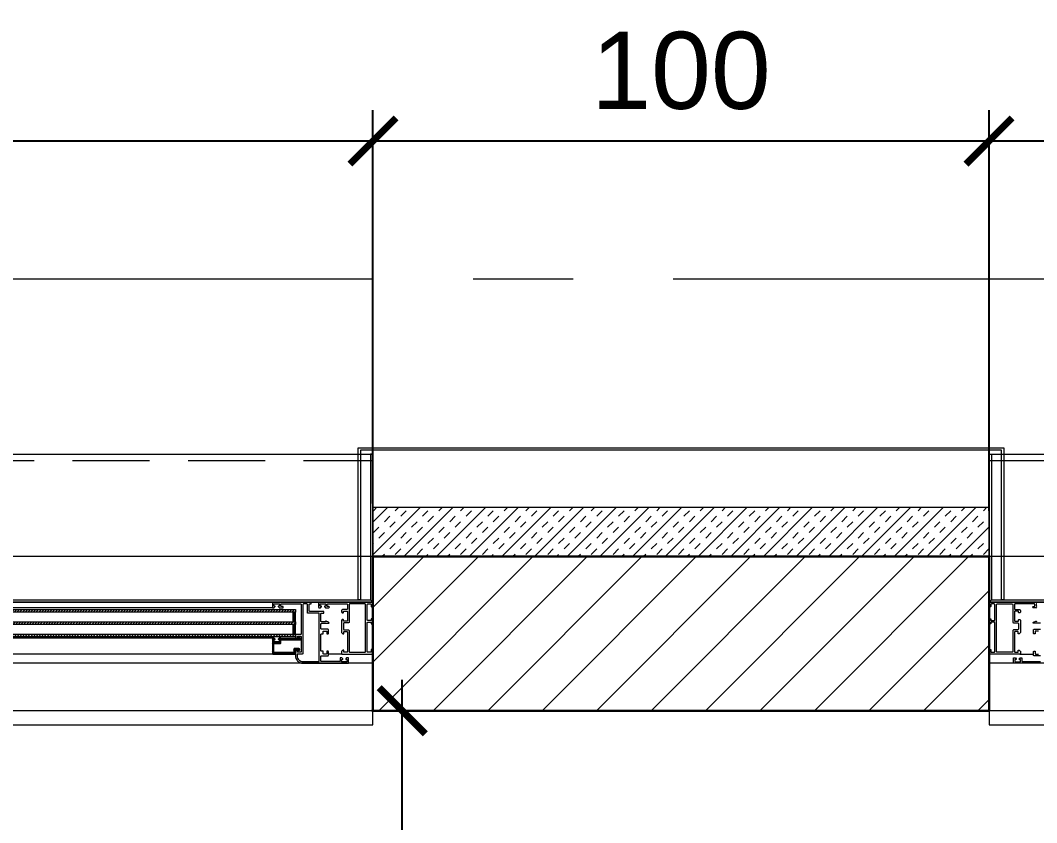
# Model space of a CAD drawing. Header units: centimetres. Extents: x 99002 to 104403, y -55119 to -48358.
# Drawn here: x 102702.1 to 102867.1, y -52100.5 to -51970.3 of the extents above; entities that cross this region are included whole.
import ezdxf

# ---------------------------------------------------------------- set-up
doc = ezdxf.new("R2010")
doc.units = ezdxf.units.CM
doc.header["$LTSCALE"] = 50
doc.header["$MEASUREMENT"] = 0
doc.linetypes.add('AXES', pattern=[2, 1.25, -0.25, 0.25, -0.25])
doc.linetypes.add('CACHE', pattern=[0.375, 0.25, -0.125])
doc.layers.get('0').update_dxf_attribs({"color": 8})
for name, color, linetype in [('AXES', 10, 'AXES'), ('BORD', 5, 'Continuous'), ('COTE 50ème', 1, 'Continuous')]:
    doc.layers.add(name, color=color, linetype=linetype)
for name, color, linetype, lineweight in [('BETON CACHE', 4, 'CACHE', 5), ('CONSOLE ISOL.', 214, 'Continuous', 15), ('ISOLATION', 252, 'Continuous', 0), ('MACONNERIE COUPE', 7, 'Continuous', 30), ('MACONNERIE HACHURE', 253, 'Continuous', 13), ('WD_Corner', 154, 'Continuous', 5), ('WINDOWS', 21, 'Continuous', 5)]:
    doc.layers.add(name, color=color, linetype=linetype, lineweight=lineweight)
doc.styles.add('RS_TXT_50', font='arial.ttf', dxfattribs={"height": 12.5})
doc.dimstyles.new('RS_50CM_LINEAIRE', dxfattribs={"dimscale": 5, "dimtxt": 12.5, "dimasz": 1.5, "dimexe": 1, "dimexo": 2.5, "dimgap": 1, "dimtad": 1, "dimdec": 1, "dimrnd": 0.5, "dimdsep": 46, "dimtxsty": 'RS_TXT_50', "dimblk1": 'ARCHTICK', "dimblk2": 'ARCHTICK', "dimsah": 1, "dimcen": 2.5, "dimdle": 1, "dimclrt": 4, "dimadec": 0, "dimazin": 2, "dimtfac": 1, "dimtdec": 1, "dimtix": 1, "dimtmove": 2, "dimatfit": 3, "dimfxl": 1, "dimtolj": 1, "dimtzin": 0, "dimarcsym": 0})

# ---------------------------------------------------------------- blocks, each defined once
blk = doc.blocks.new('A$Cb79da119')
at = {"layer": 'AXES', "lineweight": 5, "ltscale": 1.3}
for p, q in [((3195, -1150), (-1985, -1150)), ((3195, -1220), (-1985, -1220))]:
    blk.add_line(p, q, dxfattribs=at)
blk = doc.blocks.new('DRITARE POS 2')
at = {"layer": 'WINDOWS'}
h = blk.add_hatch(dxfattribs=at)
h.set_pattern_fill('ANSI31', color=140, scale=2.5, angle=450)
h.set_pattern_definition([(135, (-46708.9128, -43852.52553), (-0.2209708691, -0.2209708691), [])])
h.paths.add_polyline_path([(-8.71, -80.01), (-8.71, -12.58), (-8.31, -12.58), (-8.31, -80.01)])
h.paths.add_polyline_path([(-6.71, -80.01), (-6.71, -12.58), (-6.31, -12.58), (-6.31, -80.01)])
h.paths.add_polyline_path([(-4.71, -80.02), (-4.71, -12.58), (-4.31, -12.58), (-4.31, -80.02)])
at = {"layer": 'WINDOWS', "transparency": 33554559}
h = blk.add_hatch(dxfattribs=at)
h.set_pattern_fill('ANSI31', color=140, angle=450)
h.set_pattern_definition([(135, (-46708.90849, -43835.52553), (-0.08838834765, -0.08838834765), [])])
h.paths.add_polyline_path([(-6.71, -12.58), (-8.31, -12.58), (-8.31, -12.98), (-6.71, -12.98)])
h.paths.add_polyline_path([(-4.71, -12.58), (-6.31, -12.58), (-6.31, -12.98), (-4.71, -12.98)])
h.paths.add_polyline_path([(-6.71, -79.61), (-8.31, -79.61), (-8.31, -80.01), (-6.71, -80.01)])
h.paths.add_polyline_path([(-4.71, -79.61), (-6.31, -79.61), (-6.31, -80.01), (-4.71, -80.01)])
h = blk.add_hatch(dxfattribs=at)
h.set_pattern_fill('ANSI31', color=256, angle=450)
h.set_pattern_definition([(135, (-46708.71279, -43842.46996), (-0.08838834765, -0.08838834765), [])])
h.paths.add_polyline_path([(-1.74, -12.58), (-1.74, -12.64), (-2.09, -12.64, -0.414214), (-2.15, -12.58), (-2.15, -12.21, -0.247394), (-2.13, -12.16, 1.657435), (-2.37, -12.03), (-2.37, -12.77, 0.414214), (-2.28, -12.86), (-1.81, -12.86, -0.414214), (-1.72, -12.95), (-1.72, -16, -0.414214), (-1.81, -16.09), (-3.16, -16.09, -0.414214), (-3.22, -16.03), (-3.22, -15.03, 0.414214), (-3.31, -14.93), (-3.76, -14.93, -0.414214), (-3.82, -14.88), (-3.82, -11.74, 0.737396), (-3.99, -11.69), (-4.23, -12.04, 0.603122), (-4.15, -12.19), (-4.08, -12.19, -0.414214), (-4.02, -12.25), (-4.02, -14.93), (-4.06, -14.93, 0.414214), (-4.12, -14.99), (-4.12, -15.19, 0.250765), (-4.09, -15.24), (-3.92, -15.37, 0.599022), (-3.84, -15.33), (-3.84, -15.25, -0.414214), (-3.78, -15.19), (-3.52, -15.19, -0.414214), (-3.46, -15.25), (-3.46, -16, -0.414214), (-3.52, -16.05), (-3.78, -16.05, -0.414214), (-3.84, -16), (-3.84, -15.92, 0.599022), (-3.92, -15.88), (-4.09, -16.01, 0.250765), (-4.12, -16.05), (-4.12, -16.26, 0.414214), (-4.06, -16.31), (-1.55, -16.31, 0.414214), (-1.5, -16.26), (-1.5, -12.64), (-1.5, -12.58)])
at = {"layer": 'WINDOWS', "color": 165, "linetype": 'CACHE'}
blk.add_line((-32.9, -180), (-32.9, 0), dxfattribs=at)
at = {"layer": 'WINDOWS'}
for p, q in [((-1.5, -4.97), (-1.5, -7.22)), ((-9.9, -8.75), (-9.9, -10.08)), ((-0.01, -11.48), (0, -81.19)), ((-9.89, -16.28), (-9.89, -76.34)), ((-9, -16.26), (-9, -76.34)), ((-4.11, -76.33), (-4.12, -16.26)), ((-1.5, -16.26), (-1.49, -76.33)), ((-1.5, -175.01), (-1.5, -172.75))]:
    blk.add_line(p, q, dxfattribs=at)
at = {"layer": 'WINDOWS', "color": 165}
for points in [[(-9.9, 0), (-9.9, -180), (-33.9, -180), (-33.9, 0)], [(-9.9, 0), (-33.9, 0), (-33.9, -0.4), (-10.3, -0.4)], [(-10.3, -179.6), (-10.3, -0.4), (-9.9, 0), (-9.9, -180)], [(0, 0), (0, -180), (10, -180), (10, 0)], [(-9.9, -180), (-33.9, -180), (-33.9, -179.6), (-10.3, -179.6)]]:
    blk.add_lwpolyline(points, close=True, dxfattribs=at)
at = {"layer": 'WINDOWS'}
for points in [[(-7.08, -5), (-7.02, -5.06, 0.198912), (-6.98, -5.08), (-4.97, -5.08, 0.198912), (-4.93, -5.06), (-4.78, -4.91, 0.198912), (-4.76, -4.87), (-4.76, -4.8, 0.414214), (-4.82, -4.74), (-5.01, -4.74, -0.340481), (-5.14, -4.65), (-5.14, -4.24, -0.414214), (-5.04, -4.14), (-1.87, -4.14, -0.414214), (-1.78, -4.24), (-1.78, -4.65, -0.414214), (-1.87, -4.74), (-2.09, -4.74, 0.414214), (-2.15, -4.8), (-2.15, -4.87, 0.198912), (-2.13, -4.91), (-1.98, -5.06, 0.198912), (-1.94, -5.08), (-1.55, -5.08, 0.414214), (-1.5, -5.02), (-1.5, -0.06, 0.414214), (-1.55, 0), (-2.13, 0, 0.322823), (-2.19, -0.04), (-2.24, -0.21, 0.511918), (-2.19, -0.28), (-1.87, -0.28, -0.414214), (-1.78, -0.37), (-1.78, -0.84, -0.414214), (-1.87, -0.93), (-6.57, -0.93, -0.414214), (-6.67, -0.84), (-6.67, -0.37, -0.414214), (-6.57, -0.28), (-6.44, -0.28, 0.511918), (-6.39, -0.21), (-6.45, -0.04, 0.322823), (-6.5, 0), (-7.12, 0, 0.322823), (-7.17, -0.04), (-7.23, -0.21, 0.511918), (-7.17, -0.28), (-7.04, -0.28, -0.414214), (-6.95, -0.37), (-6.95, -0.84, -0.414214), (-7.04, -0.93), (-9.52, -0.93, -0.414214), (-9.62, -0.84), (-9.62, -0.37, -0.414214), (-9.52, -0.28), (-9.21, -0.28, 0.511918), (-9.15, -0.21), (-9.21, -0.04, 0.322823), (-9.26, 0), (-9.84, 0, 0.414214), (-9.9, -0.06), (-9.9, -8.75, 0.414214), (-9.84, -8.81), (-9.06, -8.81, 0.414214), (-9, -8.75), (-9, -8.51, 0.250765), (-9.03, -8.47), (-9.19, -8.35, 0.599022), (-9.28, -8.4), (-9.28, -8.51, -0.414214), (-9.34, -8.57), (-9.6, -8.57, -0.414214), (-9.65, -8.51), (-9.65, -7.73, -0.414214), (-9.6, -7.67), (-9.34, -7.67, -0.414214), (-9.28, -7.73), (-9.28, -7.8, 0.599022), (-9.19, -7.85), (-9.03, -7.74, 0.250765), (-9, -7.69), (-9, -7.16, 1), (-9.21, -7.16), (-9.21, -7.37, -0.414214), (-9.26, -7.43), (-9.56, -7.43, -0.414214), (-9.62, -7.37), (-9.62, -4.2, -0.414214), (-9.56, -4.14), (-8.83, -4.14, -0.414214), (-8.74, -4.24), (-8.74, -4.89, 0.414214), (-8.55, -5.08), (-8.3, -5.08, 0.198912), (-8.26, -5.06), (-8.2, -5, 0.198912), (-8.18, -4.96), (-8.18, -4.85, 0.414214), (-8.24, -4.8), (-8.4, -4.8, -0.414214), (-8.46, -4.74), (-8.46, -4.24, -0.414214), (-8.37, -4.14), (-6.91, -4.14, -0.414214), (-6.82, -4.24), (-6.82, -4.74, -0.414214), (-6.87, -4.8), (-7.04, -4.8, 0.414214), (-7.1, -4.85), (-7.1, -4.96, 0.198912)], [(0, -4.01, 0.414214), (-0.06, -3.96), (-0.84, -3.96, 0.414214), (-0.9, -4.01), (-0.9, -4.22, 0.250765), (-0.88, -4.27), (-0.71, -4.4, 0.599022), (-0.62, -4.35), (-0.62, -4.26, -0.414214), (-0.56, -4.2), (-0.3, -4.2, -0.414214), (-0.25, -4.26), (-0.25, -5.04, -0.414214), (-0.3, -5.1), (-0.56, -5.1, -0.414214), (-0.62, -5.04), (-0.62, -4.95, 0.599022), (-0.71, -4.9), (-0.88, -5.03, 0.250765), (-0.9, -5.08), (-0.9, -5.28, 0.414214), (-0.84, -5.34), (-0.34, -5.34, -0.414214), (-0.28, -5.39), (-0.28, -8.34, -0.414214), (-0.38, -8.44), (-1.12, -8.44, -0.414214), (-1.22, -8.34), (-1.22, -7.32, 0.414214), (-1.31, -7.22), (-1.87, -7.22, 0.414214), (-1.96, -7.32), (-1.96, -7.45, 0.414214), (-1.91, -7.5), (-1.55, -7.5, -0.414214), (-1.5, -7.56), (-1.5, -8.01, -0.414214), (-1.55, -8.06), (-1.91, -8.06, 0.414214), (-1.96, -8.12), (-1.96, -8.38, -0.414214), (-2.02, -8.44), (-4.71, -8.44, -0.414214), (-4.76, -8.38), (-4.76, -8.12, 0.414214), (-4.82, -8.06), (-5.17, -8.06, -0.414214), (-5.23, -8.01), (-5.23, -7.56, -0.414214), (-5.17, -7.5), (-4.82, -7.5, 0.414214), (-4.76, -7.45), (-4.76, -7.32, 0.414214), (-4.86, -7.22), (-5.42, -7.22, 0.414214), (-5.51, -7.32), (-5.51, -8.34, -0.414214), (-5.6, -8.44), (-6.39, -8.44, -0.414214), (-6.48, -8.34), (-6.48, -7.22, 0.809546), (-6.66, -7.19), (-6.85, -7.61, 0.543142), (-6.8, -7.69, -0.414214), (-6.74, -7.75), (-6.74, -8.34, -0.414214), (-6.84, -8.44), (-8.07, -8.44, -0.414214), (-8.12, -8.38), (-8.12, -8.03, 0.414214), (-8.18, -7.97), (-8.35, -7.97, 0.414214), (-8.4, -8.03), (-8.4, -10.25, -0.414214), (-8.5, -10.34), (-9.56, -10.34, -0.414214), (-9.62, -10.29), (-9.62, -10.08, 0.414214), (-9.67, -10.02), (-9.84, -10.02, 0.414214), (-9.9, -10.08), (-9.9, -16.26, 0.414214), (-9.84, -16.31), (-9.06, -16.31, 0.414214), (-9, -16.26), (-9, -16.05, 0.250765), (-9.03, -16.01), (-9.19, -15.88, 0.599022), (-9.28, -15.92), (-9.28, -16.02, -0.414214), (-9.34, -16.07), (-9.6, -16.07, -0.414214), (-9.65, -16.02), (-9.65, -15.23, -0.414214), (-9.6, -15.18), (-9.34, -15.18, -0.414214), (-9.28, -15.23), (-9.28, -15.33, 0.599022), (-9.19, -15.37), (-9.03, -15.24, 0.250765), (-9, -15.19), (-9, -14.62, 0.414214), (-9.06, -14.56), (-9.15, -14.56, 0.414214), (-9.21, -14.62), (-9.21, -14.88, -0.414214), (-9.26, -14.93), (-9.56, -14.93, -0.414214), (-9.62, -14.88), (-9.62, -11.7, -0.414214), (-9.56, -11.65), (-4.73, -11.65, -0.414214), (-4.68, -11.7), (-4.68, -12.53, 0.414214), (-4.62, -12.58), (-4.23, -12.58, 0.198912), (-4.19, -12.56), (-4.04, -12.41, 0.198912), (-4.02, -12.37), (-4.02, -12.3, 0.414214), (-4.08, -12.25), (-4.3, -12.25, -0.414214), (-4.4, -12.15), (-4.4, -11.74, -0.414214), (-4.3, -11.65), (-1.87, -11.65, -0.414214), (-1.78, -11.74), (-1.78, -12.15, -0.414214), (-1.87, -12.25), (-2.09, -12.25, 0.414214), (-2.15, -12.3), (-2.15, -12.37, 0.198912), (-2.13, -12.41), (-1.98, -12.56, 0.198912), (-1.94, -12.58), (-1.22, -12.58, 0.414214), (0, -11.37)], [(-1.5, -12.21, 0.414214), (-1.4, -12.3), (-1.18, -12.3), (-1.18, -12.3, 0.414214), (-0.28, -11.37), (-0.28, -8.77, 0.414214), (-0.34, -8.72), (-8.07, -8.72, 0.414214), (-8.12, -8.77), (-8.12, -10.53, -0.414214), (-8.22, -10.62), (-9.52, -10.62, 0.414214), (-9.62, -10.71), (-9.62, -11.27, 0.414214), (-9.52, -11.37), (-1.59, -11.37, -0.414214), (-1.5, -11.46)], [(-1.74, -12.64), (-2.09, -12.64, -0.414214), (-2.15, -12.58), (-2.15, -12.21, -0.247394), (-2.13, -12.16, 1.657435), (-2.37, -12.03), (-2.37, -12.77, 0.414214), (-2.28, -12.86), (-1.81, -12.86, -0.414214), (-1.72, -12.95), (-1.72, -16, -0.414214), (-1.81, -16.09), (-3.16, -16.09, -0.414214), (-3.22, -16.03), (-3.22, -15.03, 0.414214), (-3.31, -14.93), (-3.76, -14.93, -0.414214), (-3.82, -14.88), (-3.82, -11.74, 0.737396), (-3.99, -11.69), (-4.23, -12.04, 0.603122), (-4.15, -12.19), (-4.08, -12.19, -0.414214), (-4.02, -12.25), (-4.02, -14.93), (-4.06, -14.93, 0.414214), (-4.12, -14.99), (-4.12, -15.19, 0.250765), (-4.09, -15.24), (-3.92, -15.37, 0.599022), (-3.84, -15.33), (-3.84, -15.25, -0.414214), (-3.78, -15.19), (-3.52, -15.19, -0.414214), (-3.46, -15.25), (-3.46, -16, -0.414214), (-3.52, -16.05), (-3.78, -16.05, -0.414214), (-3.84, -16), (-3.84, -15.92, 0.599022), (-3.92, -15.88), (-4.09, -16.01, 0.250765), (-4.12, -16.05), (-4.12, -16.26, 0.414214), (-4.06, -16.31), (-1.55, -16.31, 0.414214), (-1.5, -16.26), (-1.5, -12.64), (-1.5, -12.58), (-1.74, -12.58)]]:
    blk.add_lwpolyline(points, format="xyb", close=True, dxfattribs=at)
for points in [[(-9.9, -180), (-9.9, 0), (0, 0), (0, -180)], [(-1.78, -1.27), (-1.83, -1.21), (-9.56, -1.21), (-9.62, -1.27), (-9.62, -3.81), (-9.56, -3.86), (-6.63, -3.86), (-6.54, -3.96), (-6.54, -4.7), (-6.44, -4.8), (-5.51, -4.8), (-5.42, -4.7), (-5.42, -3.96), (-5.32, -3.86), (-1.83, -3.86), (-1.78, -3.81)], [(-1.78, -178.73), (-1.83, -178.79), (-9.56, -178.79), (-9.62, -178.73), (-9.62, -176.19), (-9.56, -176.14), (-6.63, -176.14), (-6.54, -176.04), (-6.54, -175.3), (-6.44, -175.2), (-5.51, -175.2), (-5.42, -175.3), (-5.42, -176.04), (-5.32, -176.14), (-1.83, -176.14), (-1.78, -176.19)]]:
    blk.add_lwpolyline(points, close=True, dxfattribs=at)
at = {"layer": 'WINDOWS', "color": 140}
for points in [[(-8.71, -80.01), (-8.71, -12.58), (-8.31, -12.58), (-8.31, -80.01)], [(-6.71, -12.58), (-8.31, -12.58), (-8.31, -12.98), (-6.71, -12.98)], [(-6.71, -80.01), (-6.71, -12.58), (-6.31, -12.58), (-6.31, -80.01)], [(-4.71, -12.58), (-6.31, -12.58), (-6.31, -12.98), (-4.71, -12.98)], [(-4.71, -80.02), (-4.71, -12.58), (-4.31, -12.58), (-4.31, -80.02)]]:
    blk.add_lwpolyline(points, close=True, dxfattribs=at)
at = {"layer": 'WINDOWS'}
for points in [[(-1.22, -171.66), (-1.22, -172.68, -0.414214), (-1.31, -172.78), (-1.87, -172.78, -0.414214), (-1.96, -172.68), (-1.96, -172.55, -0.414214), (-1.91, -172.5), (-1.55, -172.5, 0.414214), (-1.5, -172.44), (-1.5, -171.99, 0.414214)], [(-5.23, -171.99), (-5.23, -172.44, 0.414214), (-5.17, -172.5), (-4.82, -172.5, -0.414214), (-4.76, -172.55), (-4.76, -172.68, -0.414214), (-4.86, -172.78), (-5.42, -172.78, -0.414214), (-5.51, -172.68), (-5.51, -171.66, 0.414214)], [(-6.48, -171.66), (-6.48, -172.78, -0.809546), (-6.66, -172.81), (-6.85, -172.39, -0.543142), (-6.8, -172.31, 0.414214), (-6.74, -172.25)], [(0, -168.63), (0, -175.99, -0.414214), (-0.06, -176.04), (-0.84, -176.04, -0.414214), (-0.9, -175.99), (-0.9, -175.78, -0.250765), (-0.88, -175.73), (-0.71, -175.6, -0.599022), (-0.62, -175.65), (-0.62, -175.74, 0.414214), (-0.56, -175.8), (-0.3, -175.8, 0.414214), (-0.25, -175.74), (-0.25, -174.96, 0.414214), (-0.3, -174.9), (-0.56, -174.9, 0.414214), (-0.62, -174.96), (-0.62, -175.05, -0.599022), (-0.71, -175.1), (-0.88, -174.97, -0.250765), (-0.9, -174.92), (-0.9, -174.72, -0.414214), (-0.84, -174.66), (-0.34, -174.66, 0.414214), (-0.28, -174.61), (-0.28, -171.66, 0.414214)], [(-9.65, -172.27, 0.414214), (-9.6, -172.33), (-9.34, -172.33, 0.414214), (-9.28, -172.27)], [(-9.03, -172.26, -0.250765), (-9, -172.31), (-9, -172.84, -1), (-9.21, -172.84), (-9.21, -172.63, 0.414214), (-9.26, -172.57), (-9.56, -172.57, 0.414214), (-9.62, -172.63), (-9.62, -175.8, 0.414214), (-9.56, -175.86), (-8.83, -175.86, 0.414214), (-8.74, -175.76), (-8.74, -175.11, -0.414214), (-8.55, -174.92), (-8.3, -174.92, -0.198912), (-8.26, -174.94), (-8.2, -175, -0.198912), (-8.18, -175.04), (-8.18, -175.15, -0.414214), (-8.24, -175.2), (-8.4, -175.2, 0.414214), (-8.46, -175.26), (-8.46, -175.76, 0.414214), (-8.37, -175.86), (-6.91, -175.86, 0.414214), (-6.82, -175.76), (-6.82, -175.26, 0.414214), (-6.87, -175.2), (-7.04, -175.2, -0.414214), (-7.1, -175.15), (-7.1, -175.04, -0.198912), (-7.08, -175), (-7.02, -174.94, -0.198912), (-6.98, -174.92), (-4.97, -174.92, -0.198912), (-4.93, -174.94), (-4.78, -175.09, -0.198912), (-4.76, -175.13), (-4.76, -175.2, -0.414214), (-4.82, -175.26), (-5.01, -175.26, 0.340481), (-5.14, -175.35), (-5.14, -175.76, 0.414214), (-5.04, -175.86), (-1.87, -175.86, 0.414214), (-1.78, -175.76), (-1.78, -175.35, 0.414214), (-1.87, -175.26), (-2.09, -175.26, -0.414214), (-2.15, -175.2), (-2.15, -175.13, -0.198912), (-2.13, -175.09), (-1.98, -174.94, -0.198912), (-1.94, -174.92), (-1.55, -174.92, -0.414214), (-1.5, -174.98), (-1.5, -179.94, -0.414214), (-1.55, -180), (-2.13, -180, -0.322823), (-2.19, -179.96), (-2.24, -179.79, -0.511918), (-2.19, -179.72), (-1.87, -179.72, 0.414214), (-1.78, -179.63), (-1.78, -179.16, 0.414214), (-1.87, -179.07), (-6.57, -179.07, 0.414214), (-6.67, -179.16), (-6.67, -179.63, 0.414214), (-6.57, -179.72), (-6.44, -179.72, -0.511918), (-6.39, -179.79), (-6.45, -179.96, -0.322823), (-6.5, -180), (-7.12, -180, -0.322823), (-7.17, -179.96), (-7.23, -179.79, -0.511918), (-7.17, -179.72), (-7.04, -179.72, 0.414214), (-6.95, -179.63), (-6.95, -179.16, 0.414214), (-7.04, -179.07), (-9.52, -179.07, 0.414214), (-9.62, -179.16), (-9.62, -179.63, 0.414214), (-9.52, -179.72), (-9.21, -179.72, -0.511918), (-9.15, -179.79), (-9.21, -179.96, -0.322823), (-9.26, -180), (-9.84, -180, -0.414214), (-9.9, -179.94), (-9.9, -171.25, -0.414214)]]:
    blk.add_lwpolyline(points, format="xyb", dxfattribs=at)
blk = doc.blocks.new('_ArchTick')
at = {"color": 0, "linetype": 'ByBlock', "const_width": 0.15}
blk.add_lwpolyline([(-0.5, -0.5), (0.5, 0.5)], dxfattribs=at)
blk = doc.blocks.new('*D1205')
at = {"layer": 'COTE 50ème', "color": 0, "lineweight": -2, "ltscale": 0.5, "transparency": 16777216}
for p, q in [((102859.34, -52049.93), (102859.34, -51984.93)), ((103039.34, -52049.06), (103039.34, -51984.93)), ((103044.34, -51989.93), (102854.34, -51989.93))]:
    blk.add_line(p, q, dxfattribs=at)
at = {"layer": 'Defpoints', "color": 0, "ltscale": 0.5, "transparency": 16777216}
for p in [(102859.34, -51989.93), (102859.34, -52062.43), (103039.34, -52061.56)]:
    blk.add_point(p, dxfattribs=at)
at = {"layer": 'COTE 50ème', "color": 0, "lineweight": -2, "ltscale": 0.5, "transparency": 16777216, "xscale": 7.5, "yscale": 7.5, "zscale": 7.5, "rotation": 180}
blk.add_blockref('_ArchTick', (102859.34, -51989.93), dxfattribs=at)
at = {"layer": 'COTE 50ème', "color": 0, "lineweight": -2, "ltscale": 0.5, "transparency": 16777216, "xscale": 7.5, "yscale": 7.5, "zscale": 7.5}
blk.add_blockref('_ArchTick', (103039.34, -51989.93), dxfattribs=at)
at = {"layer": 'COTE 50ème', "color": 4, "ltscale": 0.5, "transparency": 16777216, "insert": (102949.34, -51978.55), "char_height": 12.5, "attachment_point": 5, "style": 'RS_TXT_50'}
blk.add_mtext('\\A1;180', dxfattribs=at)
blk = doc.blocks.new('*D1206')
at = {"layer": 'COTE 50ème', "color": 0, "lineweight": -2, "ltscale": 0.5, "transparency": 16777216}
for p, q in [((102759.34, -52048.72), (102759.34, -51984.93)), ((102859.34, -52049.93), (102859.34, -51984.93)), ((102864.34, -51989.93), (102754.34, -51989.93))]:
    blk.add_line(p, q, dxfattribs=at)
at = {"layer": 'Defpoints', "color": 0, "ltscale": 0.5, "transparency": 16777216}
for p in [(102759.34, -51989.93), (102759.34, -52061.22), (102859.34, -52062.43)]:
    blk.add_point(p, dxfattribs=at)
at = {"layer": 'COTE 50ème', "color": 0, "lineweight": -2, "ltscale": 0.5, "transparency": 16777216, "xscale": 7.5, "yscale": 7.5, "zscale": 7.5, "rotation": 180}
blk.add_blockref('_ArchTick', (102759.34, -51989.93), dxfattribs=at)
at = {"layer": 'COTE 50ème', "color": 0, "lineweight": -2, "ltscale": 0.5, "transparency": 16777216, "xscale": 7.5, "yscale": 7.5, "zscale": 7.5}
blk.add_blockref('_ArchTick', (102859.34, -51989.93), dxfattribs=at)
at = {"layer": 'COTE 50ème', "color": 4, "ltscale": 0.5, "transparency": 16777216, "insert": (102809.34, -51978.55), "char_height": 12.5, "attachment_point": 5, "style": 'RS_TXT_50'}
blk.add_mtext('\\A1;100', dxfattribs=at)
blk = doc.blocks.new('*D1207')
at = {"layer": 'COTE 50ème', "color": 0, "lineweight": -2, "ltscale": 0.5, "transparency": 16777216}
for p, q in [((102579.34, -52050.39), (102579.34, -51984.93)), ((102759.34, -52048.72), (102759.34, -51984.93)), ((102764.34, -51989.93), (102574.34, -51989.93))]:
    blk.add_line(p, q, dxfattribs=at)
at = {"layer": 'Defpoints', "color": 0, "ltscale": 0.5, "transparency": 16777216}
for p in [(102579.34, -51989.93), (102759.34, -52061.22), (102579.34, -52062.89)]:
    blk.add_point(p, dxfattribs=at)
at = {"layer": 'COTE 50ème', "color": 0, "lineweight": -2, "ltscale": 0.5, "transparency": 16777216, "xscale": 7.5, "yscale": 7.5, "zscale": 7.5, "rotation": 180}
blk.add_blockref('_ArchTick', (102579.34, -51989.93), dxfattribs=at)
at = {"layer": 'COTE 50ème', "color": 0, "lineweight": -2, "ltscale": 0.5, "transparency": 16777216, "xscale": 7.5, "yscale": 7.5, "zscale": 7.5}
blk.add_blockref('_ArchTick', (102759.34, -51989.93), dxfattribs=at)
at = {"layer": 'COTE 50ème', "color": 4, "ltscale": 0.5, "transparency": 16777216, "insert": (102669.34, -51978.55), "char_height": 12.5, "attachment_point": 5, "style": 'RS_TXT_50'}
blk.add_mtext('\\A1;180', dxfattribs=at)
blk = doc.blocks.new('*D1461')
at = {"layer": 'COTE 50ème', "color": 0, "lineweight": -2, "ltscale": 0.5, "transparency": 16777216}
for p, q in [((102764.1, -52487.36), (102764.1, -52077.36)), ((102788.28, -52082.36), (102759.1, -52082.36)), ((102732.48, -52482.36), (102769.1, -52482.36))]:
    blk.add_line(p, q, dxfattribs=at)
at = {"layer": 'Defpoints', "color": 0, "ltscale": 0.5, "transparency": 16777216}
for p in [(102764.1, -52082.36), (102800.78, -52082.36), (102719.98, -52482.36)]:
    blk.add_point(p, dxfattribs=at)
at = {"layer": 'COTE 50ème', "color": 0, "lineweight": -2, "ltscale": 0.5, "transparency": 16777216, "xscale": 7.5, "yscale": 7.5, "zscale": 7.5}
for p, rotation in [((102764.1, -52082.36), 90), ((102764.1, -52482.36), 270)]:
    blk.add_blockref('_ArchTick', p, dxfattribs=dict(at, rotation=rotation))
at = {"layer": 'COTE 50ème', "color": 4, "ltscale": 0.5, "transparency": 16777216, "insert": (102752.72, -52282.36), "char_height": 12.5, "attachment_point": 5, "rotation": 90, "style": 'RS_TXT_50'}
blk.add_mtext('\\A1;400', dxfattribs=at)

msp = doc.modelspace()

# ---------------------------------------------------------------- hatches: boundary and pattern name
at = {"layer": 'ISOLATION', "transparency": 33554687}
h = msp.add_hatch(dxfattribs=at)
h.set_pattern_fill('INSUL', color=256, scale=10, angle=225)
h.set_pattern_definition([(225, (101714.6768, -42882.289), (2.6516504, -2.6516504), []), (225, (101715.5607, -42883.173), (2.6516504, -2.6516504), [1.25, -1.25]), (225, (101716.4446, -42884.057), (2.6516504, -2.6516504), [1.25, -1.25])])
h.paths.add_polyline_path([(102759.34, -52049.36), (102859.34, -52049.36), (102859.34, -52057.36), (102759.34, -52057.36)])
at = {"layer": 'MACONNERIE HACHURE'}
h = msp.add_hatch(dxfattribs=at)
h.set_pattern_fill('ANSI31', color=256, scale=50, style=0)
h.set_pattern_definition([(45, (820.335, 14145.356), (-4.41941738, 4.41941738), [])])
h.paths.add_polyline_path([(101879.34, -52767.36), (101899.34, -52767.36), (101899.34, -52797.36), (101879.34, -52797.36)])
h.paths.add_polyline_path([(102379.34, -52767.36), (102359.34, -52767.36), (102359.34, -52797.36), (102379.34, -52797.36)])
h.paths.add_polyline_path([(101799.34, -53762.36), (101824.34, -53762.36), (101824.34, -53856.36), (101799.34, -53856.36)])
h.paths.add_polyline_path([(101799.34, -53737.36), (101824.34, -53737.36), (101824.34, -53581.36), (101876.34, -53581.36), (101876.34, -53559.36), (101864.34, -53559.36), (101864.34, -53569.36), (101739.34, -53569.36), (101739.34, -53581.36), (101799.34, -53581.36)])
h.paths.add_polyline_path([(102459.34, -53762.36), (102434.34, -53762.36), (102434.34, -53856.36), (102459.34, -53856.36)])
h.paths.add_polyline_path([(101694.34, -53762.36), (101524.34, -53762.36), (101524.34, -53737.36), (101694.34, -53737.36)])
h.paths.add_polyline_path([(101399.34, -54162.36), (101499.34, -54162.36), (101499.34, -54187.36), (101399.34, -54187.36)])
h.paths.add_polyline_path([(101739.34, -54162.36), (101679.34, -54162.36), (101679.34, -54187.36), (101764.34, -54187.36), (101764.34, -54122.36), (101799.34, -54122.36), (101799.34, -54097.36), (101739.34, -54097.36)])
h.paths.add_polyline_path([(101059.34, -54032.36), (101059.34, -54097.36), (101164.34, -54097.36), (101164.34, -54162.36), (101219.34, -54162.36), (101219.34, -54187.36), (101139.34, -54187.36), (101139.34, -54122.36), (101029.34, -54122.36), (101029.34, -54057.36), (101011.49, -54057.36), (101011.49, -54032.36)])
h.paths.add_polyline_path([(101029.34, -53762.36), (101054.34, -53762.36), (101054.34, -53795.36), (101029.34, -53795.36)])
h.paths.add_polyline_path([(102859.34, -54162.36), (102759.34, -54162.36), (102759.34, -54187.36), (102859.34, -54187.36)])
h.paths.add_polyline_path([(102519.34, -54162.36), (102579.34, -54162.36), (102579.34, -54187.36), (102494.34, -54187.36), (102494.34, -54122.36), (102459.34, -54122.36), (102459.34, -54097.36), (102519.34, -54097.36)])
h.paths.add_polyline_path([(103199.34, -54032.36), (103199.34, -54097.36), (103094.34, -54097.36), (103094.34, -54162.36), (103039.34, -54162.36), (103039.34, -54187.36), (103119.34, -54187.36), (103119.34, -54122.36), (103229.34, -54122.36), (103229.34, -54057.36), (103247.19, -54057.36), (103247.19, -54032.36)])
h.paths.add_polyline_path([(103229.34, -53762.36), (103204.34, -53762.36), (103204.34, -53795.36), (103229.34, -53795.36)])
h.paths.add_polyline_path([(102902.34, -53762.36), (102919.34, -53762.51), (102919.34, -53737.51), (102902.34, -53737.36)])
h.paths.add_polyline_path([(101356.34, -53762.36), (101339.34, -53762.51), (101339.34, -53737.51), (101356.34, -53737.36)])
h.paths.add_polyline_path([(101054.34, -53677.36), (101029.34, -53677.36), (101029.34, -53737.36), (101054.34, -53737.36)])
h.paths.add_polyline_path([(101524.34, -52789.36), (101514.34, -52789.36), (101514.34, -52777.36), (101554.34, -52777.36), (101554.34, -52789.36), (101544.34, -52789.36), (101544.34, -53107.36), (101714.34, -53107.36), (101714.34, -52789.36), (101636.33, -52789.36), (101636.33, -52777.36), (101734.34, -52777.36), (101734.34, -53137.36), (101164.34, -53137.36), (101164.34, -53182.36), (101139.34, -53182.36), (101139.34, -53132.36), (101029.34, -53132.36), (101029.34, -53112.36), (101139.34, -53112.36), (101139.34, -53062.36), (101164.34, -53062.36), (101164.34, -53107.36), (101524.34, -53107.36)])
h.paths.add_polyline_path([(102564.34, -53762.36), (102734.34, -53762.36), (102734.34, -53737.36), (102564.34, -53737.36)])
h.paths.add_polyline_path([(102859.34, -53731.36), (102859.34, -53736.36), (102807.34, -53736.36), (102807.34, -53737.36), (102802.34, -53737.36), (102802.34, -53731.36)])
h.paths.add_polyline_path([(102309.51, -52902.36), (102359.34, -52902.36), (102359.34, -52942.36), (102309.51, -52942.36)])
h.paths.add_polyline_path([(102149.34, -52902.36), (102189.34, -52902.36), (102189.34, -52942.36), (102149.34, -52942.36)])
h.paths.add_polyline_path([(102289.34, -52547.36), (102379.34, -52547.36), (102379.34, -52607.36), (102532.34, -52607.36), (102532.34, -52344.36), (102544.34, -52344.36), (102544.34, -52482.36), (102554.34, -52482.36), (102554.34, -52494.36), (102544.34, -52494.36), (102544.34, -52632.36), (102379.34, -52632.36), (102379.34, -52667.36), (102359.34, -52667.36), (102359.34, -52583.36), (102289.34, -52583.36), (102289.34, -52632.36), (102254.34, -52632.36), (102254.34, -52612.36), (102264.34, -52612.36), (102264.34, -52562.36), (102289.34, -52562.36), (102289.34, -52578.36), (102359.34, -52578.36), (102359.34, -52552.36), (102289.34, -52552.36)])
h.paths.add_polyline_path([(103094.34, -52154.25), (103119.34, -52154.25), (103119.34, -52107.36), (103094.34, -52107.36)])
h.paths.add_polyline_path([(102734.34, -52789.36), (102744.34, -52789.36), (102744.34, -52777.36), (102704.34, -52777.36), (102704.34, -52789.36), (102714.34, -52789.36), (102714.34, -53107.36), (102544.34, -53107.36), (102544.34, -52789.36), (102622.35, -52789.36), (102622.35, -52777.36), (102524.34, -52777.36), (102524.34, -53137.36), (103094.34, -53137.36), (103094.34, -53182.36), (103119.34, -53182.36), (103119.34, -53132.36), (103229.34, -53132.36), (103229.34, -53112.36), (103119.34, -53112.36), (103119.34, -53062.36), (103094.34, -53062.36), (103094.34, -53107.36), (102734.34, -53107.36)])
h.paths.add_polyline_path([(103204.34, -53677.36), (103229.34, -53677.36), (103229.34, -53737.36), (103204.34, -53737.36)])
h.paths.add_polyline_path([(102459.34, -53737.36), (102434.34, -53737.36), (102434.34, -53581.36), (102382.34, -53581.36), (102382.34, -53559.36), (102394.34, -53559.36), (102394.34, -53569.36), (102519.34, -53569.36), (102519.34, -53581.36), (102459.34, -53581.36)])
h.paths.add_polyline_path([(102434.34, -53932.36), (102434.34, -53952.36), (102384.34, -53952.36), (102384.34, -54072.36), (102359.34, -54072.36), (102359.34, -53957.36), (102341.84, -53957.36), (102341.84, -53932.36)])
h.paths.add_polyline_path([(103094.34, -52482.36), (103094.34, -52424.25), (103119.34, -52424.25), (103119.34, -52477.36), (103229.34, -52477.36), (103229.34, -52567.36), (103204.34, -52567.36), (103204.34, -52502.36), (102871.34, -52502.36), (102871.34, -52675.36), (102859.34, -52675.36), (102859.34, -52667.36), (102803.34, -52667.36), (102803.34, -52655.36), (102859.34, -52655.36), (102859.34, -52507.36), (102711.34, -52507.36), (102711.34, -52655.36), (102721.34, -52655.36), (102721.34, -52667.36), (102699.34, -52667.36), (102699.34, -52494.36), (102646.48, -52494.36), (102646.48, -52482.36)])
h.paths.add_polyline_path([(102859.34, -52809.36), (102859.34, -52789.36), (102836.34, -52789.36), (102836.34, -52777.36), (102859.34, -52777.36), (102859.34, -52767.36), (102871.34, -52767.36), (102871.34, -52797.36), (103094.34, -52797.36), (103094.34, -52809.36)])
h.paths.add_polyline_path([(102294.34, -53447.36), (102294.34, -53459.36), (102382.34, -53459.36), (102382.34, -53467.36), (102394.34, -53467.36), (102394.34, -53447.36)])
h.paths.add_polyline_path([(103204.34, -52797.36), (103229.34, -52797.36), (103229.34, -52747.36), (103204.34, -52747.36)])
h.paths.add_polyline_path([(103204.34, -53447.36), (103229.34, -53447.36), (103229.34, -53497.36), (103204.34, -53497.36)])
h.paths.add_polyline_path([(103094.34, -52847.36), (103119.34, -52847.36), (103119.34, -52902.25), (103094.34, -52902.25)], flags=17)
h.paths.add_polyline_path([(103094.34, -53397.36), (103119.34, -53397.36), (103119.34, -53342.47), (103094.34, -53342.47)])
h.paths.add_polyline_path([(101949.18, -52902.36), (101899.34, -52902.36), (101899.34, -52942.36), (101949.18, -52942.36)])
h.paths.add_polyline_path([(102109.34, -52902.36), (102069.34, -52902.36), (102069.34, -52942.36), (102109.34, -52942.36)])
h.paths.add_polyline_path([(102264.34, -52082.36), (102244.34, -52082.36), (102244.34, -52057.36), (102264.34, -52057.36)])
h.paths.add_polyline_path([(102579.34, -52082.36), (102579.34, -52057.36), (102399.34, -52057.36), (102399.34, -52082.36), (102532.34, -52082.36), (102532.34, -52252.36), (102544.34, -52252.36), (102544.34, -52082.36)])
h.paths.add_polyline_path([(101969.34, -52547.36), (101879.34, -52547.36), (101879.34, -52607.36), (101726.34, -52607.36), (101726.34, -52344.36), (101714.34, -52344.36), (101714.34, -52482.36), (101704.34, -52482.36), (101704.34, -52494.36), (101714.34, -52494.36), (101714.34, -52632.36), (101879.34, -52632.36), (101879.34, -52667.36), (101899.34, -52667.36), (101899.34, -52583.36), (101969.34, -52583.36), (101969.34, -52632.36), (102154.34, -52632.36), (102154.34, -52612.36), (101994.34, -52612.36), (101994.34, -52562.36), (101969.34, -52562.36), (101969.34, -52578.36), (101899.34, -52578.36), (101899.34, -52552.36), (101969.34, -52552.36)])
h.paths.add_polyline_path([(101164.34, -52154.25), (101139.34, -52154.25), (101139.34, -52107.36), (101164.34, -52107.36)])
h.paths.add_polyline_path([(102144.34, -53932.36), (102161.84, -53932.36), (102161.84, -53957.36), (102144.34, -53957.36), (102144.34, -54122.36), (102114.34, -54122.36), (102114.34, -53957.36), (102096.84, -53957.36), (102096.84, -53932.36), (102114.34, -53932.36), (102114.34, -53459.36), (102046.34, -53459.36), (102046.34, -53447.36), (102114.34, -53447.36), (102114.34, -53272.36), (102144.34, -53272.36), (102144.34, -53447.36), (102212.34, -53447.36), (102212.34, -53459.36), (102144.34, -53459.36)])
h.paths.add_polyline_path([(101824.34, -53932.36), (101824.34, -53952.36), (101874.34, -53952.36), (101874.34, -54072.36), (101899.34, -54072.36), (101899.34, -53957.36), (101916.84, -53957.36), (101916.84, -53932.36)])
h.paths.add_polyline_path([(103094.34, -52082.36), (103039.34, -52082.36), (103039.34, -52057.36), (103094.34, -52057.36)])
h.paths.add_polyline_path([(102859.34, -52082.36), (102859.34, -52057.36), (102759.34, -52057.36), (102759.34, -52082.36)])
h.paths.add_polyline_path([(102144.34, -52082.36), (101994.34, -52082.36), (101994.34, -52057.36), (102144.34, -52057.36)])
h.paths.add_polyline_path([(101859.34, -52082.36), (101726.34, -52082.36), (101726.34, -52252.36), (101714.34, -52252.36), (101714.34, -52082.36), (101164.34, -52082.36), (101164.34, -52057.36), (101859.34, -52057.36)])
h.paths.add_polyline_path([(101164.34, -52482.36), (101164.34, -52424.25), (101139.34, -52424.25), (101139.34, -52477.36), (101029.34, -52477.36), (101029.34, -52567.36), (101054.34, -52567.36), (101054.34, -52502.36), (101387.34, -52502.36), (101387.34, -52675.36), (101399.34, -52675.36), (101399.34, -52667.36), (101455.34, -52667.36), (101455.34, -52655.36), (101399.34, -52655.36), (101399.34, -52507.36), (101547.34, -52507.36), (101547.34, -52655.36), (101537.34, -52655.36), (101537.34, -52667.36), (101559.34, -52667.36), (101559.34, -52494.36), (101612.21, -52494.36), (101612.21, -52482.36)])
h.paths.add_polyline_path([(101399.34, -52809.36), (101399.34, -52789.36), (101422.34, -52789.36), (101422.34, -52777.36), (101399.34, -52777.36), (101399.34, -52767.36), (101387.34, -52767.36), (101387.34, -52797.36), (101164.34, -52797.36), (101164.34, -52809.36)])
h.paths.add_polyline_path([(101964.34, -53447.36), (101964.34, -53459.36), (101876.34, -53459.36), (101876.34, -53467.36), (101864.34, -53467.36), (101864.34, -53447.36)])
h.paths.add_polyline_path([(101054.34, -52797.36), (101029.34, -52797.36), (101029.34, -52747.36), (101054.34, -52747.36)])
h.paths.add_polyline_path([(101054.34, -53447.36), (101029.34, -53447.36), (101029.34, -53497.36), (101054.34, -53497.36)])
h.paths.add_polyline_path([(101164.34, -52847.36), (101139.34, -52847.36), (101139.34, -52902.25), (101164.34, -52902.25)], flags=17)
h.paths.add_polyline_path([(101164.34, -53397.36), (101139.34, -53397.36), (101139.34, -53342.47), (101164.34, -53342.47)])

# ---------------------------------------------------------------- linework, layer by layer
at = {"layer": 'BETON CACHE', "lineweight": 5, "ltscale": 0.5}
msp.add_lwpolyline([(101029.34, -54122.36), (103229.34, -54122.36), (103229.34, -52057.36), (101029.34, -52057.36)], close=True, dxfattribs=at)
at = {"layer": 'BORD', "lineweight": 5, "ltscale": 0.5}
msp.add_lwpolyline([(103229.34, -53782.36), (103229.34, -52462.36), (103329.34, -52462.36), (103329.34, -52122.36), (103229.34, -52122.36), (103229.34, -52057.36), (101029.34, -52057.36), (101029.34, -52122.36), (100929.34, -52122.36), (100929.34, -52462.36), (101029.34, -52462.36), (101029.34, -53782.36)], dxfattribs=at)
at = {"layer": 'CONSOLE ISOL.', "lineweight": 5, "ltscale": 0.5}
msp.add_lwpolyline([(102394.34, -53272.36), (102129.34, -53272.36), (102129.34, -54122.36), (102494.34, -54122.36), (102494.34, -54187.36), (103119.34, -54187.36), (103119.34, -54122.36), (103229.34, -54122.36), (103229.34, -54057.36), (103329.34, -54057.36), (103329.34, -53782.36), (103229.34, -53782.36), (103229.34, -52462.36), (103329.34, -52462.36), (103329.34, -52122.36), (103229.34, -52122.36), (103229.34, -52057.36), (102276.84, -52057.36), (102276.84, -52552.36), (102359.34, -52552.36), (102359.34, -52797.36), (102394.34, -52797.36)], close=True, dxfattribs=at)
at = {"layer": 'ISOLATION', "lineweight": 5, "ltscale": 0.5}
msp.add_lwpolyline([(102759.34, -52049.36), (102859.34, -52049.36), (102859.34, -52057.36), (102759.34, -52057.36)], close=True, dxfattribs=at)
at = {"layer": 'MACONNERIE COUPE'}
msp.add_lwpolyline([(102859.34, -52082.36), (102859.34, -52057.36), (102759.34, -52057.36), (102759.34, -52082.36)], close=True, dxfattribs=at)
at = {"layer": 'WD_Corner', "lineweight": 5, "ltscale": 0.5}
msp.add_lwpolyline([(102757.34, -52064.36), (102756.94, -52064.36), (102756.94, -52039.71), (102861.74, -52039.71), (102861.74, -52064.36), (102861.34, -52064.36), (102861.34, -52040.11), (102757.34, -52040.11)], close=True, dxfattribs=at)

# ---------------------------------------------------------------- block references
at = {"lineweight": 5, "rotation": 270}
for p in [(102759.34, -52074.66), (103039.34, -52074.66)]:
    msp.add_blockref('DRITARE POS 2', p, dxfattribs=at)
at = {"layer": 'MACONNERIE COUPE', "lineweight": 5, "ltscale": 0.5}
msp.add_blockref('A$Cb79da119', (101124.34, -50862.36), dxfattribs=at)

# ---------------------------------------------------------------- dimensions: what is measured, and where the dimension line sits
at = {"layer": 'COTE 50ème', "ltscale": 0.5}
for base, p1, p2, picture, middle in [((102579.34, -51989.93), (102759.34, -52061.22), (102579.34, -52062.89), '*D1207', (102669.34, -51978.55)), ((102759.34, -51989.93), (102859.34, -52062.43), (102759.34, -52061.22), '*D1206', (102809.34, -51978.55)), ((102859.34, -51989.93), (103039.34, -52061.56), (102859.34, -52062.43), '*D1205', (102949.34, -51978.55))]:
    dim = msp.add_linear_dim(base=base, p1=p1, p2=p2, dimstyle='RS_50CM_LINEAIRE', dxfattribs=at)
    dim.commit()
    dim.dimension.update_dxf_attribs({"geometry": picture, "text_midpoint": middle})
dim = msp.add_linear_dim(base=(102764.1, -52082.36), p1=(102719.98, -52482.36), p2=(102800.78, -52082.36), angle=90, dimstyle='RS_50CM_LINEAIRE', dxfattribs=at)
dim.commit()
dim.dimension.update_dxf_attribs({"geometry": '*D1461', "text_midpoint": (102752.72, -52282.36)})

doc.saveas('drawing.dxf')
